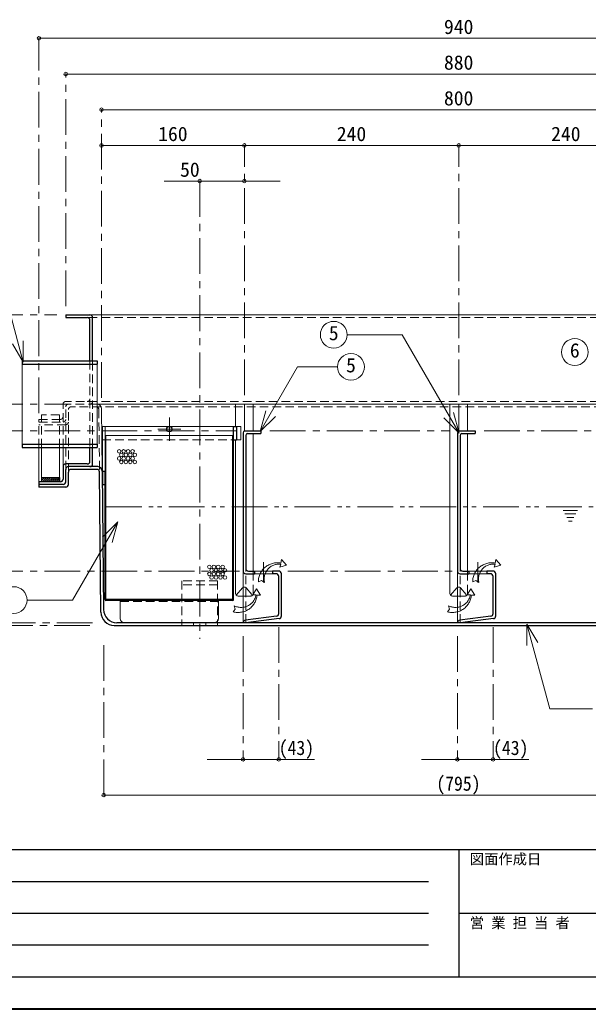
# Model space of a CAD drawing. Units: millimetres, scale not verified. Extents: x -1682 to 1558, y -1128 to 1120.
# Drawn here: x -598 to 38, y -1128 to -20 of the extents above; entities that cross this region are included whole.
import ezdxf
from ezdxf.enums import TextEntityAlignment as Align

# ---------------------------------------------------------------- set-up
doc = ezdxf.new("R2010")
doc.units = ezdxf.units.MM
doc.header["$LTSCALE"] = 8
doc.header["$PDMODE"] = 32
doc.header["$PDSIZE"] = 4
for name, pattern in [('CHAIN1', [8, 5, -1, 1, -1]), ('DASHED1', [1.8, 1.2, -0.6]), ('DOUBLE_CHAIN1', [8.8, 5, -1, 0.6, -0.6, 0.6, -1])]:
    doc.linetypes.add(name, pattern=pattern)
doc.layers.add('0-0____1', color=4, linetype='Continuous', lineweight=9)
doc.styles.add('ＭＳ ゴシック', font='')
doc.styles.get('ＭＳ ゴシック').set_extended_font_data('MS Gothic')

msp = doc.modelspace()

# ---------------------------------------------------------------- linework, layer by layer
at = {"layer": '0-0____1', "linetype": 'CHAIN1'}
for p, q in [((-576.716, -460.434), (-576.716, -40.434)), ((-546.716, -340.434), (-546.716, -80.434)), ((-506.716, -443.434), (-506.716, -120.434)), ((-346.716, -440.434), (-346.716, -160.434)), ((-106.716, -440.434), (-106.716, -160.434)), ((-396.716, -200.434), (-396.716, -713.434)), ((-826.716, -350.434), (-556.716, -350.434)), ((-826.716, -450.434), (-543.716, -450.434)), ((-430.716, -465.434), (-430.716, -491.434)), ((-826.716, -480.434), (-356.216, -480.434)), ((-443.716, -478.434), (-417.716, -478.434)), ((-318.216, -480.434), (-116.216, -480.434)), ((-78.216, -480.434), (123.784, -480.434)), ((-325.216, -627.434), (-325.216, -650.434)), ((-85.216, -627.434), (-85.216, -650.434)), ((-826.716, -637.434), (-352.216, -637.434)), ((-298.216, -637.434), (-112.216, -637.434)), ((-516.716, -695.434), (-826.716, -695.434)), ((-519.685, -698.434), (-826.716, -698.434)), ((-308.216, -700.138), (-308.216, -848.434)), ((-68.216, -700.138), (-68.216, -848.434)), ((-504.216, -888.434), (-504.216, -713.434)), ((-348.216, -710.434), (-348.216, -848.434)), ((-108.216, -710.434), (-108.216, -848.434))]:
    msp.add_line(p, q, dxfattribs=at)
at = {"layer": '0-0____1'}
for p, q in [((363.284, -40.434), (-576.716, -40.434)), ((-546.716, -80.434), (333.284, -80.434)), ((293.284, -120.434), (-506.716, -120.434)), ((-506.716, -160.434), (-346.716, -160.434)), ((-346.716, -160.434), (-106.716, -160.434)), ((-106.716, -160.434), (133.284, -160.434)), ((-306.716, -200.434), (-436.716, -200.434)), ((-519.716, -350.434), (306.284, -350.434)), ((-511.665, -450.434), (298.233, -450.434)), ((-356.619, -475.434), (-356.619, -450.434)), ((-346.716, -450.434), (-346.716, -480.498)), ((-336.813, -450.434), (-336.813, -480.434)), ((-116.619, -662.434), (-116.619, -450.434)), ((-106.716, -450.434), (-106.716, -480.498)), ((-96.813, -450.434), (-96.813, -480.434)), ((-358.716, -475.434), (-502.716, -475.434)), ((-359.716, -485.434), (-501.716, -485.434)), ((-336.813, -483.434), (-336.813, -637.434)), ((-96.813, -637.434), (-96.813, -483.434)), ((-576.716, -537.434), (-576.716, -498.934)), ((-573.716, -498.934), (-573.716, -532.434)), ((-553.716, -498.934), (-553.716, -532.434)), ((-356.619, -662.434), (-356.619, -490.434)), ((-573.716, -536.093), (-570.057, -532.434)), ((-573.716, -533.83), (-572.32, -532.434)), ((-572.795, -537.434), (-567.795, -532.434)), ((-570.532, -537.434), (-565.532, -532.434)), ((-568.269, -537.434), (-563.269, -532.434)), ((-566.006, -537.434), (-561.006, -532.434)), ((-563.744, -537.434), (-558.744, -532.434)), ((-561.481, -537.434), (-556.481, -532.434)), ((-559.218, -537.434), (-554.218, -532.434)), ((-556.956, -537.434), (-553.716, -534.195)), ((-554.693, -537.434), (-553.716, -536.457)), ((-355.744, -664.551), (-348.847, -656.323)), ((-115.744, -664.551), (-108.847, -656.323)), ((-348.216, -665.434), (-353.619, -665.434)), ((-108.216, -665.434), (-113.619, -665.434)), ((-268.216, -848.434), (-388.216, -848.434)), ((-28.216, -848.434), (-148.216, -848.434)), ((-504.216, -888.434), (290.784, -888.434))]:
    msp.add_line(p, q, dxfattribs=at)
at = {"layer": '0-0____1', "color": 7, "lineweight": 18}
for p, q in [((-594.548, -403.397), (-620.973, -304.776)), ((-169.947, -372.583), (-231.641, -372.583)), ((-106.337, -482.758), (-169.947, -372.583)), ((-594.548, -403.397), (-606.548, -382.612)), ((-594.548, -403.397), (-594.548, -379.397)), ((-595.716, -495.159), (-595.716, -405.709)), ((-511.716, -495.159), (-511.716, -405.709)), ((-511.716, -450.434), (-511.665, -450.434)), ((-506.665, -455.383), (-505.951, -525.383)), ((-328.981, -481.202), (-322.769, -458.02)), ((-328.981, -481.202), (-312.011, -464.231)), ((-106.337, -482.758), (-112.549, -459.576)), ((-505.716, -475.434), (-502.716, -475.434)), ((-505.716, -475.434), (-505.716, -525.434)), ((-502.716, -525.434), (-502.716, -475.434)), ((-355.716, -475.434), (-350.716, -475.434)), ((-106.337, -482.758), (-123.308, -465.788)), ((-502.716, -485.434), (-501.716, -485.434)), ((-501.716, -530.434), (-501.716, -485.434)), ((-549.716, -498.934), (-549.716, -520.434)), ((-355.716, -490.434), (-350.716, -490.434)), ((-488.491, -582.315), (-505.462, -599.286)), ((-488.491, -582.315), (-494.703, -605.497)), ((-348.216, -635.434), (-348.216, -695.434)), ((-315.216, -637.434), (-335.216, -637.434)), ((-335.216, -640.434), (-315.216, -640.434)), ((-108.216, -635.434), (-108.216, -695.434)), ((-75.216, -637.434), (-95.216, -637.434)), ((-95.216, -640.434), (-75.216, -640.434)), ((-485.716, -690.434), (-485.716, -670.434)), ((-375.716, -690.434), (-375.716, -670.434)), ((-30.299, -696.781), (-18.299, -717.566)), ((-30.299, -696.781), (-30.299, -720.781)), ((-30.299, -696.781), (-4.807, -791.919)), ((43.137, -791.919), (-4.807, -791.919))]:
    msp.add_line(p, q, dxfattribs=at)
at = {"layer": '0-0____1', "color": 5, "lineweight": 25}
for p, q in [((-546.716, -350.434), (-546.716, -353.434)), ((-546.716, -350.434), (-519.716, -350.434)), ((-546.716, -353.434), (-522.716, -353.434)), ((-516.716, -401.934), (-516.716, -353.434)), ((-519.716, -401.934), (-519.716, -356.434)), ((-595.716, -401.934), (-595.716, -405.709)), ((-595.716, -405.709), (-511.716, -405.709)), ((-358.716, -475.434), (-355.716, -475.434)), ((-358.716, -669.434), (-358.716, -475.434)), ((-355.716, -475.434), (-355.716, -490.434)), ((-359.716, -485.434), (-358.716, -485.434)), ((-359.716, -668.934), (-359.716, -485.434)), ((-348.216, -482.434), (-348.216, -637.434)), ((-346.216, -480.434), (-328.216, -480.434)), ((-345.216, -485.434), (-345.216, -634.434)), ((-343.216, -483.434), (-328.216, -483.434)), ((-328.216, -480.434), (-328.216, -483.434)), ((-108.216, -482.434), (-108.216, -637.434)), ((-106.216, -480.434), (-88.216, -480.434)), ((-105.216, -485.434), (-105.216, -634.434)), ((-103.216, -483.434), (-88.216, -483.434)), ((-88.216, -480.434), (-88.216, -483.434)), ((-595.716, -495.159), (-595.716, -498.934)), ((-595.716, -495.159), (-511.716, -495.159)), ((-595.716, -498.934), (-511.716, -498.934)), ((-519.716, -514.434), (-519.716, -498.934)), ((-516.716, -517.434), (-516.716, -498.934)), ((-511.716, -495.159), (-511.716, -498.934)), ((-358.716, -490.434), (-355.716, -490.434)), ((-549.716, -520.434), (-549.716, -534.434)), ((-522.716, -517.434), (-546.716, -517.434)), ((-510.951, -520.434), (-543.716, -520.434)), ((-546.716, -537.434), (-546.716, -523.434)), ((-543.716, -540.434), (-543.716, -526.434)), ((-511.941, -523.434), (-540.716, -523.434)), ((-507.337, -683.587), (-508.941, -526.404)), ((-505.951, -525.383), (-504.367, -680.587)), ((-505.716, -525.434), (-505.716, -540.434)), ((-505.716, -525.434), (-502.716, -525.434)), ((-502.716, -669.434), (-502.716, -525.434)), ((-502.716, -530.434), (-501.716, -530.434)), ((-501.716, -668.934), (-501.716, -530.434)), ((-576.716, -537.434), (-576.716, -543.434)), ((-552.716, -537.434), (-576.716, -537.434)), ((-549.716, -540.434), (-576.716, -540.434)), ((-573.716, -532.434), (-573.716, -537.434)), ((-573.716, -532.434), (-553.716, -532.434)), ((-553.716, -532.434), (-553.716, -537.434)), ((-505.716, -540.434), (-502.716, -540.434)), ((-546.716, -543.434), (-576.716, -543.434)), ((-345.216, -640.434), (-335.216, -640.434)), ((-342.216, -637.434), (-335.216, -637.434)), ((-335.216, -637.434), (-335.216, -640.434)), ((-315.216, -637.434), (-315.216, -640.434)), ((-308.216, -637.434), (-315.216, -637.434)), ((-311.216, -640.434), (-315.216, -640.434)), ((-305.216, -687.786), (-305.216, -640.434)), ((-105.216, -640.434), (-95.216, -640.434)), ((-102.216, -637.434), (-95.216, -637.434)), ((-95.216, -637.434), (-95.216, -640.434)), ((-75.216, -637.434), (-75.216, -640.434)), ((-68.216, -637.434), (-75.216, -637.434)), ((-71.216, -640.434), (-75.216, -640.434)), ((-65.216, -687.786), (-65.216, -640.434)), ((-308.216, -685.138), (-308.216, -643.434)), ((-68.216, -685.138), (-68.216, -643.434)), ((-359.716, -670.434), (-501.716, -670.434)), ((-360.216, -669.434), (-501.216, -669.434)), ((-492.338, -698.434), (278.906, -698.434)), ((275.936, -695.434), (-489.368, -695.434)), ((-310.844, -688.115), (-345.588, -692.458)), ((-307.844, -690.763), (-345.216, -695.434)), ((-70.844, -688.115), (-105.588, -692.458)), ((-67.844, -690.763), (-105.216, -695.434))]:
    msp.add_line(p, q, dxfattribs=at)
at = {"layer": '0-0____1', "linetype": 'DASHED1'}
for p, q in [((309.284, -353.434), (-522.716, -353.434)), ((-519.716, -401.934), (-519.716, -498.934)), ((-516.716, -498.934), (-516.716, -401.934)), ((-549.716, -498.934), (-549.716, -450.434)), ((309.284, -447.434), (-546.716, -447.434)), ((-546.716, -523.434), (-546.716, -453.434)), ((-511.716, -450.434), (-543.716, -450.434)), ((299.223, -453.434), (-540.716, -453.434)), ((-573.716, -498.934), (-573.716, -462.434)), ((-543.716, -526.434), (-543.716, -456.434)), ((-509.655, -456.404), (-508.941, -526.404)), ((-576.716, -498.934), (-576.716, -467.434)), ((-576.716, -467.434), (-552.716, -467.434)), ((-576.716, -470.434), (-549.716, -470.434)), ((-546.716, -473.434), (-576.716, -473.434)), ((-505.716, -490.434), (-358.716, -490.434)), ((-345.216, -695.434), (-345.216, -634.434)), ((-336.813, -662.434), (-336.813, -637.434)), ((-105.216, -695.434), (-105.216, -634.434)), ((-96.813, -662.434), (-96.813, -637.434)), ((-376.716, -648.434), (-416.716, -648.434)), ((-416.716, -648.434), (-416.716, -698.434)), ((-376.716, -652.934), (-416.716, -652.934)), ((-376.716, -648.434), (-376.716, -698.434)), ((-344.584, -656.323), (-337.687, -664.551)), ((-104.584, -656.323), (-97.687, -664.551)), ((-485.716, -671.434), (-375.716, -671.434)), ((-339.813, -665.434), (-348.216, -665.434)), ((-99.813, -665.434), (-108.216, -665.434)), ((-416.716, -695.234), (-376.716, -695.234)), ((-403.716, -695.234), (-403.716, -698.434)), ((-389.716, -695.234), (-389.716, -698.434))]:
    msp.add_line(p, q, dxfattribs=at)
at = {"layer": '0-0____1', "linetype": 'DOUBLE_CHAIN1'}
for p, q in [((-501.716, -565.434), (150.284, -565.434)), ((10.284, -569.434), (26.284, -569.434)), ((12.284, -573.434), (24.284, -573.434)), ((14.284, -577.434), (22.284, -577.434)), ((16.284, -581.434), (20.284, -581.434)), ((-331.025, -649.431), (-327.632, -647.891)), ((-324.154, -650.187), (-327.632, -647.891)), ((-91.025, -649.431), (-87.632, -647.891)), ((-84.154, -650.187), (-87.632, -647.891)), ((-358.209, -676.239), (-356.891, -680.192)), ((-118.209, -676.239), (-116.891, -680.192)), ((-359.257, -683.072), (-356.891, -680.192)), ((-119.257, -683.072), (-116.891, -680.192))]:
    msp.add_line(p, q, dxfattribs=at)
at = {"layer": '0-0____1', "color": 6, "lineweight": 25}
for p, q in [((-1645.716, -949.577), (1522.284, -949.577)), ((-106.287, -1092.434), (-106.287, -949.577)), ((-883.43, -985.292), (-140.573, -985.292)), ((-140.573, -1021.006), (-883.43, -1021.006)), ((1522.284, -1021.006), (-106.287, -1021.006)), ((-140.573, -1056.72), (-883.43, -1056.72)), ((1522.284, -1092.434), (-1645.716, -1092.434))]:
    msp.add_line(p, q, dxfattribs=at)
at = {"layer": '0-0____1', "color": 1, "lineweight": 40}
msp.add_line((1558.284, -1128.434), (-1681.716, -1128.434), dxfattribs=at)
at = {"layer": '0-0____1', "color": 5, "lineweight": 25}
msp.add_lwpolyline([(-595.716, -401.934), (-511.716, -401.934), (-511.716, -405.709)], dxfattribs=at)
at = {"layer": '0-0____1', "color": 7, "lineweight": 18}
for points in [[(-328.981, -481.202), (-287.068, -408.607), (-242.342, -408.607)], [(-350.716, -475.434), (-350.716, -476.575), (-350.716, -490.434)], [(-488.491, -582.315), (-539.078, -669.934), (-590.077, -669.934)]]:
    msp.add_lwpolyline(points, dxfattribs=at)
at = {"layer": '0-0____1', "linetype": 'DASHED1'}
msp.add_lwpolyline([(-553.716, -498.934), (-553.716, -462.434), (-573.716, -462.434)], dxfattribs=at)
at = {"layer": '0-0____1', "linetype": 'DOUBLE_CHAIN1'}
for points in [[(-306.078, -629.619), (-306.959, -633.178), (-299.592, -630.841)], [(-305.965, -628.466), (-305.259, -624.609), (-299.592, -630.841)], [(-66.078, -629.619), (-66.959, -633.178), (-59.592, -630.841)], [(-65.965, -628.466), (-65.259, -624.609), (-59.592, -630.841)], [(-333.663, -664.102), (-337.329, -664.032), (-333.165, -657.521)], [(-332.52, -664.292), (-328.612, -664.608), (-333.165, -657.521)], [(-93.663, -664.102), (-97.329, -664.032), (-93.165, -657.521)], [(-92.52, -664.292), (-88.612, -664.608), (-93.165, -657.521)]]:
    msp.add_lwpolyline(points, dxfattribs=at)
at = {"layer": '0-0____1', "color": 7, "lineweight": 18}
for centre in [(-246.641, -372.583), (23.276, -391.995), (-227.342, -408.607), (-605.077, -669.934)]:
    msp.add_circle(centre, 15, dxfattribs=at)
at = {"layer": '0-0____1', "color": 5, "lineweight": 25}
msp.add_circle((-430.716, -478.434), 3, dxfattribs=at)
at = {"layer": '0-0____1'}
for centre in [(-486.924, -503.208), (-486.924, -511.208), (-484.424, -507.208), (-481.924, -503.208), (-481.924, -511.208), (-479.424, -507.208), (-476.924, -503.208), (-476.924, -511.208), (-474.424, -507.208), (-471.924, -503.208), (-471.924, -511.208), (-469.424, -507.208), (-484.424, -515.208), (-479.424, -515.208), (-474.424, -515.208), (-469.424, -515.208), (-385.964, -632.672), (-380.964, -632.672), (-375.964, -632.672), (-370.964, -632.672), (-385.964, -640.672), (-383.464, -636.672), (-383.464, -644.672), (-380.964, -640.672), (-378.464, -636.672), (-378.464, -644.672), (-375.964, -640.672), (-373.464, -636.672), (-373.464, -644.672), (-370.964, -640.672), (-368.464, -636.672), (-368.464, -644.672)]:
    msp.add_circle(centre, 2, dxfattribs=at)
at = {"layer": '0-0____1', "color": 5, "lineweight": 25}
for centre, radius, start, end in [((-522.716, -356.434), 3, 0, 90), ((-519.716, -353.434), 3, 0, 90), ((-346.216, -482.434), 2, 90, 180), ((-343.216, -485.434), 2, 90, 180), ((-106.216, -482.434), 2, 90, 180), ((-103.216, -485.434), 2, 90, 180), ((-546.716, -520.434), 3, 90, 180), ((-543.716, -523.434), 3, 90, 180), ((-522.716, -514.434), 3, 270, 0), ((-519.716, -517.434), 3, 270, 0), ((-510.951, -525.434), 5, 0.58463, 90), ((-540.716, -526.434), 3, 90, 180), ((-511.941, -526.434), 3, 0.58463, 90), ((-552.716, -534.434), 3, 270, 0), ((-549.716, -537.434), 3, 270, 0), ((-546.716, -540.434), 3, 270, 0), ((-345.216, -637.434), 3, 180, 270), ((-342.216, -634.434), 3, 180, 270), ((-311.216, -643.434), 3, 0, 90), ((-308.216, -640.434), 3, 0, 90), ((-105.216, -637.434), 3, 180, 270), ((-102.216, -634.434), 3, 180, 270), ((-71.216, -643.434), 3, 0, 90), ((-68.216, -640.434), 3, 0, 90), ((-501.716, -669.434), 1, 180, 270), ((-501.216, -668.934), 0.5, 180, 270), ((-360.216, -668.934), 0.5, 270, 0), ((-359.716, -669.434), 1, 270, 0), ((-492.338, -683.434), 15, 180.58463, 270), ((-489.368, -680.434), 15, 180.58463, 270), ((-311.216, -685.138), 3, 277.12502, 0), ((-71.216, -685.138), 3, 277.12502, 0), ((-345.216, -695.434), 3, 97.12502, 180), ((-308.216, -687.786), 3, 277.12502, 0), ((-105.216, -695.434), 3, 97.12502, 180), ((-68.216, -687.786), 3, 277.12502, 0)]:
    msp.add_arc(centre, radius, start, end, dxfattribs=at)
at = {"layer": '0-0____1', "linetype": 'DASHED1'}
for centre, start, end in [((-546.716, -450.434), 90, 180), ((-543.716, -453.434), 90, 180), ((-540.716, -456.434), 90, 180), ((-522.716, -444.434), 270, 0), ((-519.716, -447.434), 270, 0), ((-512.655, -456.434), 0.58463, 90), ((-552.716, -464.434), 270, 0), ((-549.716, -467.434), 270, 0), ((-546.716, -470.434), 270, 0), ((-346.716, -658.434), 44.72027, 120), ((-339.813, -662.434), 270, 0), ((-106.716, -658.434), 44.72027, 120), ((-99.813, -662.434), 270, 0)]:
    msp.add_arc(centre, 3, start, end, dxfattribs=at)
at = {"layer": '0-0____1', "color": 7, "lineweight": 18}
for centre, start, end in [((-511.665, -455.434), 0.58463, 90), ((-480.716, -690.434), 180, 270), ((-380.716, -690.434), 270, 0)]:
    msp.add_arc(centre, 5, start, end, dxfattribs=at)
at = {"layer": '0-0____1', "linetype": 'DOUBLE_CHAIN1'}
for centre, radius, start, end in [((-309.778, -649.367), 21.247, 79.6611, 180.17154), ((-307.616, -646.493), 16.945, 84.78908, 192.59105), ((-69.778, -649.367), 21.247, 79.6611, 180.17154), ((-67.616, -646.493), 16.945, 84.78908, 192.59105), ((-353.696, -662.566), 21.247, 254.82846, 355.3389), ((-350.361, -661.221), 16.945, 242.40895, 350.21092), ((-113.696, -662.566), 21.247, 254.82846, 355.3389), ((-110.361, -661.221), 16.945, 242.40895, 350.21092)]:
    msp.add_arc(centre, radius, start, end, dxfattribs=at)
at = {"layer": '0-0____1'}
for centre, start, end in [((-353.619, -662.434), 180, 270), ((-346.716, -658.434), 120, 135.27973), ((-113.619, -662.434), 180, 270), ((-106.716, -658.434), 120, 135.27973)]:
    msp.add_arc(centre, 3, start, end, dxfattribs=at)
at = {"layer": '0-0____1', "color": 1}
for p in [(-576.716, -40.434), (-546.716, -80.434), (-506.716, -120.434), (-506.716, -160.434), (-346.716, -160.434), (-106.716, -160.434), (-396.716, -200.434), (-346.716, -200.434), (-348.216, -848.434), (-308.216, -848.434), (-108.216, -848.434), (-68.216, -848.434), (-504.216, -888.434)]:
    msp.add_point(p, dxfattribs=at)

# ---------------------------------------------------------------- texts
at = {"layer": '0-0____1', "color": 7, "style": 'ＭＳ ゴシック'}
for s, height, p in [('940', 16.13, (-123.216, -40.434)), ('880', 16.13, (-123.216, -80.434)), ('800', 16.13, (-123.216, -120.434)), ('160', 16.13, (-443.216, -160.434)), ('240', 16.13, (-243.216, -160.434)), ('240', 16.13, (-3.216, -160.434)), ('50', 16.13, (-418.716, -200.434)), ('5', 16.13, (-252.141, -383.583)), ('6', 16.13, (17.776, -402.995)), ('5', 16.13, (-232.842, -419.607)), ('図面作成日', 11.73, (-94.287, -969.577)), ('営 業 担 当 者', 11.73, (-94.287, -1041.006))]:
    msp.add_text(s, height=height, dxfattribs=at).set_placement(p, align=Align.BOTTOM_LEFT)
at = {"layer": '0-0____1', "color": 7, "style": 'ＭＳ ゴシック', "width": 0.9}
for s, p in [('(43)', (-308.216, -848.434)), ('(43)', (-68.216, -848.434)), ('(795)', (-131.716, -888.434))]:
    msp.add_text(s, height=16.13, dxfattribs=at).set_placement(p, align=Align.BOTTOM_LEFT)

doc.saveas('drawing.dxf')
